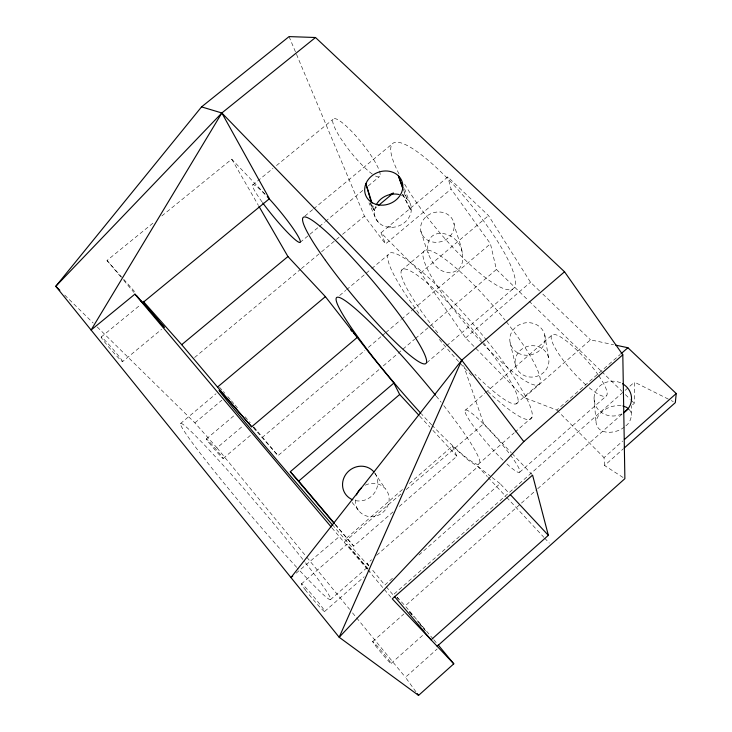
<?xml version="1.0" encoding="UTF-8"?>
<svg xmlns="http://www.w3.org/2000/svg" width="732" height="732" viewBox="0 0 732 732"><rect width="100%" height="100%" fill="white"/><g stroke="black" fill="none" stroke-linecap="round" stroke-linejoin="round"><path stroke-width="0.55" stroke-dasharray="3.66 2.75" d="M625.915 425.841C632.192 421.001 632.009 412.729 631.533 405.592M632.622 404.796L634.324 403.277L634.479 382.131L670.219 400.065M624.378 426.948C616.582 433.966 597.038 435.714 595.994 421.971C597.989 410.643 611.183 404.302 621.852 405.876M375.507 206.415L374.427 210.715A18.812 16.342 -21.5 0 0 386.386 226.847L391.117 227.405A18.812 16.342 -21.5 0 0 411.283 210.542L411.064 206.214A18.812 16.342 -21.5 0 0 401.374 195.234M415.941 691.777L405.437 677.301L437.187 648.945M623.042 477.474L604.559 465.515L623.316 448.844M391.098 663.457L424.002 634.187M372.689 641.58L403.872 613.983M604.559 465.515L604.019 457.637L622.703 441.048M433.079 638.899L405.171 605.913L520.608 503.845M521.458 503.085L536.849 489.479M537.709 488.72L622.356 413.864M389.085 227.14L390.037 226.298L391.117 227.405M392.471 578.289L384.785 585.051L371.444 568.691M418.942 555.002L500.084 483.642L509.426 493.643M519.629 472.25L606.416 395.866M394.182 593.981L624.213 391.181M625.073 390.43L634.479 382.131M324.733 611.366L364.188 576.789M539.539 290.933L530.508 282.25L488.546 215.611L447.792 176.97L381.015 232.813L420.772 272.89L465.616 337.919L524.231 397.577L556.805 410.039L620.187 354.48M478.097 464.417L514.056 432.987M514.916 432.237L531.999 417.295M330.407 599.691L368.901 565.992L367.235 563.53L371.527 559.77M376.678 555.268L478.023 466.595L491.254 476.825M301.383 583.98L346.968 544.297L368.105 568.892M515.968 403.973L537.764 384.986M335.128 524.606L353.73 546.154L393.276 511.695M399.288 506.453L456.887 456.256L452.403 446.099L409.353 483.541M524.231 397.577L590.459 339.849L613.581 344.717M346.501 538.203L402.463 489.534M464.985 410.487L484.694 393.395M485.554 392.654L551.553 335.448M426.738 362.788L445.779 346.483M446.639 345.742L513.26 288.664M465.616 337.919L530.508 282.25M253.098 427.314L278.041 455.643L379.835 368.864M383.312 365.899L397.229 354.032M398.098 353.282L414.632 339.19M415.502 338.449L496.406 269.468L490.449 243.774L451.077 189.039L447.792 176.97M223.169 458.47L250.985 434.9M262.01 437.681L364.893 350.353M368.379 347.389L381.464 336.29M382.333 335.549L384.95 333.325M385.819 332.584L400.642 320.003M401.511 319.262L411.979 310.386M412.848 309.645L490.449 243.774M296.149 573.165L339.3 536.583L367.208 569.139M344.36 542.037L400.962 493.99M406.187 489.552L483.687 423.764L463.612 365.579M420.772 272.89L488.546 215.611M97.264 327.03L194.886 422.858L216.974 447.865L243.591 425.365M401.557 270.282L423.636 251.68M206.351 438.971L234.295 415.41M180.383 423.654L216.031 393.761M339.657 295.499L345.724 290.403M346.593 289.671L370.886 269.275M371.746 268.553L388.235 254.709M194.886 422.858L221.86 400.194M289.058 36.6L364.445 216.105L385.526 243.966L451.077 189.039M194.602 357.5L300.532 269.312M301.41 268.58L320.671 252.549M321.549 251.817L335.558 240.16M336.436 239.428L339.062 237.241M342.558 234.332L364.445 216.105M375.004 208.355L376.687 206.946M300.147 242.383L318.475 227.185M319.344 226.463L324.578 222.125M325.456 221.403L362.971 190.293M368.205 185.955L379.551 176.549M122.528 361.617A16.287 0.888 49 0 0 107.302 342.851A16.287 0.888 49 0 0 105.774 343.445A16.287 0.888 49 0 0 122.528 361.617L161.562 329.382M304.887 216.068L312.784 209.544M313.662 208.821L392.59 143.591M101.226 336.985L140.48 304.768M252.613 185.059L272.945 168.442M276.476 165.551L333.042 119.316M120.817 276.888L106.991 260.491L154.763 221.686M161.836 215.94L231.724 159.164L265.478 194.611M402.692 194.2L411.283 210.542L410.204 209.434L411.174 208.657M370.081 571.5L369.514 570.64M671.244 400.578L673.284 401.603M492.142 477.502L500.084 483.642M542.824 294.09L590.459 339.849M452.403 446.099L469.029 460.794L478.023 466.595L487.32 476.578M496.406 269.468L528.23 300.349M529.053 301.145L600.871 370.822M601.686 371.609L622.09 391.4M625.348 394.575L630.243 399.324M631.066 400.111L634.324 403.277M64.727 295.088L93.202 323.041M556.805 410.039L604.019 457.637M483.687 423.764L511.284 452.742M512.08 453.575L531.789 474.272M488.088 477.401L505.913 496.534M506.681 497.367L543.867 537.288M544.645 538.121L549.293 543.107M419.775 416.188L429.821 427.04M432.914 430.379L456.887 456.256M397.11 597.166L405.171 605.913M106.991 260.491L122.839 278.352M123.598 279.203L135.667 292.809M219.499 387.265L222.528 390.687M223.287 391.538L224.806 393.249M254.224 428.312L256.2 430.48L253.309 426.966M409.28 611.54L414.047 617.049M425.42 630.737L422.099 626.921M367.546 568.7L346.968 544.297M227.798 396.653L230.69 400.011M231.413 400.852L234.304 404.21M235.018 405.052L238.632 409.252M245.129 416.81L250.207 422.739M419.866 624.323L421.358 626.052M253.867 427.067L278.041 455.643M433.82 639.768L436.757 643.236M335.393 524.469L353.73 546.154M417.13 620.654L419.5 623.444M420.058 624.103L425.164 630.215M386.249 586.789L393.596 595.482M123.726 280.338L133.91 292.425M367.94 570.008L391.529 597.989M331.944 527.864L339.3 536.583M410.844 613.654L412.134 615.2M409.353 611.861L410.35 613.059M397.046 597.468L398.483 599.215M216.974 447.865L306.132 556.412M306.854 557.29L349.622 609.353M352.522 612.885L405.437 677.301M367.235 563.53L368.635 565.25M378.563 222.51L376.001 219.051L368.974 202.782M352.11 502.417L359.192 511.265M374.409 472.652L385.252 488.647M629.291 409.463L631.002 412.262L631.524 415.529M231.724 159.164L258.405 205.399M370.2 202.645L374.427 210.715L372.716 205.317M402.682 194.291L410.204 209.434M370.401 203.615L373.393 209.645L372.14 205.326M381.015 232.813L385.526 243.966M404.549 188.664L409.6 202.206M403.35 189.176L406.782 198.445L405.784 197.283L403.561 190.832M420.808 231.038C426.353 245.989 429.419 271.7 450.171 272.826C474.912 268.662 455.688 236.043 453.932 223.104A17.046 14.96 -18.7 0 0 426.363 216.498A17.046 14.96 -18.7 0 0 431.871 241.844A17.046 14.96 -18.7 0 0 453.932 223.104M462.231 252.503C458.845 229.821 422.456 224.001 428.376 253.318M510.167 342.823L515.456 365.067M544.727 334.917L548.524 357.564M594.036 398.052L595.994 421.971M365.295 485.206A17.257 16.314 -40.1 0 1 388.628 494.997A17.257 16.314 -40.1 0 1 373.53 516.591A17.257 16.314 -40.1 0 1 355.496 499.233M375.113 473.476A18.062 16.964 -39 0 1 373.778 493.826A18.062 16.964 -39 0 1 353.849 500.203M368.635 565.79A115.199 1.336 49.5 0 1 333.664 526.354M305.491 562.789A115.738 6.076 49.6 0 1 297.448 568.16M296.707 567.355A115.738 6.076 49.6 0 1 196.725 448.67A115.738 6.076 49.6 0 1 203.523 444.031A115.738 6.076 49.6 0 1 304.759 561.865M443.821 405.665A109.626 11.941 49.4 0 1 458.214 450.811L447.865 441.195A109.626 11.941 49.4 0 1 432.493 425.713M431.724 424.908A109.626 11.941 49.4 0 1 421.65 414.166M436.245 396.113A109.626 11.941 49.4 0 1 441.122 402.234M486.981 340.673A108.931 17.861 49.3 0 1 532.292 415.081A108.931 17.861 49.3 0 1 487.558 391.199M471.582 375.425A108.931 17.861 49.3 0 1 459.348 362.395M458.589 361.553A108.931 17.861 49.3 0 1 439.383 339.438M418.914 313.397A108.931 17.861 49.3 0 1 396.241 253.821A108.931 17.861 49.3 0 1 486.295 339.831M483.55 342.851A88.206 14.448 49.3 0 1 517.908 401.987A88.206 14.448 49.3 0 1 474.967 374.345M437.754 332.84A88.206 14.448 49.3 0 1 405.601 269.092A88.206 14.448 49.3 0 1 482.846 341.963M506.352 321.751A87.968 16.461 49.3 0 1 539.072 384.236A87.968 16.461 49.3 0 1 482.964 343.72M482.196 342.905A87.968 16.461 49.3 0 1 424.112 251.067A87.968 16.461 49.3 0 1 505.034 320.085M510.332 454.911A41.285 5.289 48.8 0 1 506.16 463.219M503.012 460.208A41.285 5.289 48.8 0 1 465.113 410.24A41.285 5.289 48.8 0 1 508.896 452.989M598.785 375.763A40.846 8.994 48.2 0 1 587.403 386.212M585.875 384.886A40.846 8.994 48.2 0 1 552.01 334.927A40.846 8.994 48.2 0 1 598.108 374.775M262.029 201.895A37.268 4.227 50.5 0 1 265.67 195.041M372.35 174.106A36.911 7.201 51.3 0 1 333.344 124.257A36.911 7.201 51.3 0 1 362.468 143.783A36.911 7.201 51.3 0 1 373.796 175.076M399.013 173.969A94.355 20.944 50.3 0 1 450.619 181.692A94.355 20.944 50.3 0 1 509.463 289.808A94.355 20.944 50.3 0 1 403.277 181.81M621.752 413.909A18.758 17.412 0.4 0 1 594.027 398.638A18.758 17.412 0.4 0 1 621.642 383.266M522.913 374.875A16.955 15.656 -10.5 0 0 548.909 361.645A16.955 15.656 -10.5 0 0 524.203 347.682A16.955 15.656 -10.5 0 0 522.913 374.875M517.945 352.989A17.733 16.25 -11.2 0 0 545.13 339.145A17.733 16.25 -11.2 0 0 519.327 324.743A17.733 16.25 -11.2 0 0 517.945 352.989M305.125 589.635A18.08 1.116 49.9 0 0 324.45 611.485A18.08 1.116 49.9 0 0 309.618 591.987A18.08 1.116 49.9 0 0 305.125 589.635M375.278 645.432A14.301 0.677 50 0 0 390.751 663.32A14.301 0.677 50 0 0 379.643 648.836A14.301 0.677 50 0 0 375.278 645.432M209.05 442.75A12.92 0.576 49.4 0 0 222.967 458.47A12.92 0.576 49.4 0 0 212.262 444.983A12.92 0.576 49.4 0 0 209.05 442.75"/><path stroke-width="1.1" d="M615.786 345.175L627.9 347.727L676.222 393.532L675.325 402.627L624.167 448.085M437.15 646.264L624.881 478.673L622.804 354.8L564.537 271.782L461.755 360.199L339.181 637.261L418.567 695.4L453.785 663.823L438.221 644.974M622.804 354.8L523.801 441.616L339.181 637.261L55.778 286.303L201.547 106.89L221.842 112.975L461.755 360.199L290.97 577.548L292.699 576.084M453.785 663.823L392.26 598.858L532.576 475.105L548.36 535.321L431.075 639.85L394.338 596.36M624.405 439.539L676.222 393.532M624.067 412.354L628.34 408.575M621.047 353.73L627.9 347.727M334.405 523.746L290.302 471.728L393.88 383.074L372.57 357.06L325.392 296.643L287.932 256.548L258.972 206.387M290.302 471.728L298.711 481.089L399.672 394.484L393.88 383.074M332.914 525.475A115.199 1.336 49.5 0 1 243.088 419.912A115.199 1.336 49.5 0 1 227.899 399.654L251.68 426.802L357.509 337.214L353.748 333.179M143.216 301.31L181.701 344.68L217.514 387.063L325.392 296.643M378.371 205.546L393.432 192.964L389.671 194.63A18.812 16.342 -21.5 0 0 376.275 204.759M181.701 344.68L287.932 256.548M59.85 290.302L55.778 286.303L221.842 112.975L269.403 198.738L142.639 302.783L134.935 294.127L91.088 330.031L221.842 112.975L315.501 37.506L564.537 271.782M201.547 106.89L289.058 36.6L315.501 37.506M389.671 194.63L394.475 194.026A18.812 16.342 -21.5 0 1 399.16 194.556M622.905 405.986L626.528 407.331L628.596 408.932M510.204 494.475L548.36 535.321M350.738 329.949L352.238 331.559M399.672 394.484L418.997 415.355M217.514 387.063L251.68 426.802M298.711 481.089L333.929 522.73M136.82 295.874L139.007 298.464M140.462 300.193L142.639 302.783M134.935 294.127L331.212 526.985M461.755 360.199L523.801 441.616M417.249 693.588L418.567 695.4M402.966 188.142L398.382 175.79L402.454 187.612M372.039 203.157L365.881 183.732L371.206 202.087M356.502 494.951A17.257 16.314 -40.1 0 1 361.581 487.695M352.778 499.819A18.062 16.964 -39 0 1 346.199 473.842A18.062 16.964 -39 0 1 373.768 471.719M420.9 413.351A109.626 11.941 49.4 0 1 398.144 387.649L385.563 372.634A109.626 11.941 49.4 0 1 340.581 297.961A109.626 11.941 49.4 0 1 435.531 395.234M267.226 196.679A37.268 4.227 50.5 0 1 300.23 242.292A37.268 4.227 50.5 0 1 262.724 202.856M622.493 383.714A18.758 17.412 0.4 0 1 623.435 412.949M164.16 327.231L143.097 302.618L164.16 327.231M377.218 204.676A19.444 16.726 -21.6 0 0 402.554 183.384A19.444 16.726 -21.6 0 0 371.481 176.165A19.444 16.726 -21.6 0 0 377.218 204.676M325.383 260.253A95.38 12.325 50 0 0 425.878 363.53A95.38 12.325 50 0 0 342.567 247.517A95.38 12.325 50 0 0 325.383 260.253"/></g></svg>
